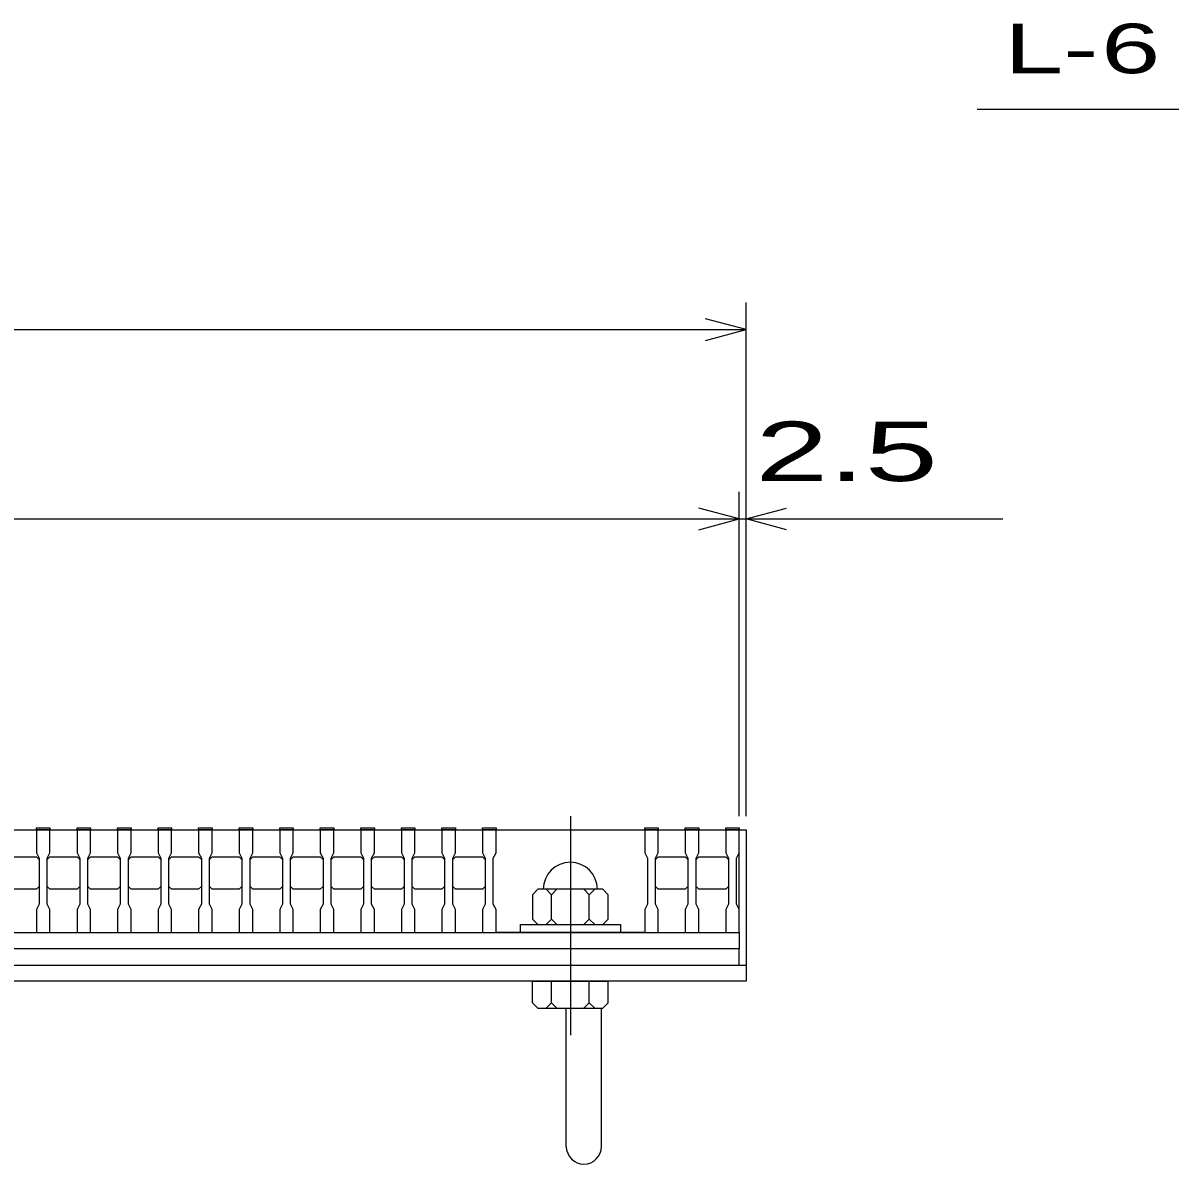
# Model space of a CAD drawing. Units: millimetres, scale not verified. Extents: x -1820 to 1731, y -1282 to 1054.
# Drawn here: x -618 to -193.7, y -621.1 to -199.1 of the extents above; entities that cross this region are included whole.
import ezdxf
from ezdxf.enums import TextEntityAlignment as Align

# ---------------------------------------------------------------- set-up
doc = ezdxf.new("R2010")
doc.units = ezdxf.units.MM
doc.header["$LTSCALE"] = 10
doc.linetypes.add('CHAIN', pattern=[18.5, 12, -1.5, 3.5, -1.5])
for name, color, linetype, lineweight in [('16', 3, 'Continuous', 25), ('19', 6, 'Continuous', 25), ('22', 4, 'Continuous', 25)]:
    doc.layers.add(name, color=color, linetype=linetype, lineweight=lineweight)
doc.styles.add('ベクトル', font='')
doc.styles.get('ベクトル').set_extended_font_data('ベクトル')

msp = doc.modelspace()

# ---------------------------------------------------------------- linework, layer by layer
at = {"layer": '16', "linetype": 'CHAIN'}
msp.add_line((-415.5, -492.5), (-415.5, -573.5), dxfattribs=at)
at = {"layer": '16'}
for p, q in [((-1348, -497.5), (-353, -497.5)), ((-613, -497.5), (-613, -496.8)), ((-613, -496.8), (-608, -496.8)), ((-613, -497.5), (-613, -506)), ((-608, -497.5), (-613, -497.5)), ((-608, -496.8), (-608, -497.5)), ((-608, -506), (-608, -497.5)), ((-598, -497.5), (-598, -496.8)), ((-598, -496.8), (-593, -496.8)), ((-598, -497.5), (-598, -506)), ((-593, -497.5), (-598, -497.5)), ((-593, -496.8), (-593, -497.5)), ((-593, -506), (-593, -497.5)), ((-583, -497.5), (-583, -496.8)), ((-583, -496.8), (-578, -496.8)), ((-583, -497.5), (-583, -506)), ((-578, -497.5), (-583, -497.5)), ((-578, -496.8), (-578, -497.5)), ((-578, -506), (-578, -497.5)), ((-568, -497.5), (-568, -496.8)), ((-568, -496.8), (-563, -496.8)), ((-568, -497.5), (-568, -506)), ((-563, -497.5), (-568, -497.5)), ((-563, -496.8), (-563, -497.5)), ((-563, -506), (-563, -497.5)), ((-553, -497.5), (-553, -496.8)), ((-553, -496.8), (-548, -496.8)), ((-553, -497.5), (-553, -506)), ((-548, -497.5), (-553, -497.5)), ((-548, -496.8), (-548, -497.5)), ((-548, -506), (-548, -497.5)), ((-538, -497.5), (-538, -496.8)), ((-538, -496.8), (-533, -496.8)), ((-538, -497.5), (-538, -506)), ((-533, -497.5), (-538, -497.5)), ((-533, -496.8), (-533, -497.5)), ((-533, -506), (-533, -497.5)), ((-523, -497.5), (-523, -496.8)), ((-523, -496.8), (-518, -496.8)), ((-523, -497.5), (-523, -506)), ((-518, -497.5), (-523, -497.5)), ((-518, -496.8), (-518, -497.5)), ((-518, -506), (-518, -497.5)), ((-508, -497.5), (-508, -496.8)), ((-508, -496.8), (-503, -496.8)), ((-508, -497.5), (-508, -506)), ((-503, -497.5), (-508, -497.5)), ((-503, -496.8), (-503, -497.5)), ((-503, -506), (-503, -497.5)), ((-493, -497.5), (-493, -496.8)), ((-493, -496.8), (-488, -496.8)), ((-493, -497.5), (-493, -506)), ((-488, -497.5), (-493, -497.5)), ((-488, -496.8), (-488, -497.5)), ((-488, -506), (-488, -497.5)), ((-478, -497.5), (-478, -496.8)), ((-478, -496.8), (-473, -496.8)), ((-478, -497.5), (-478, -506)), ((-473, -497.5), (-478, -497.5)), ((-473, -496.8), (-473, -497.5)), ((-473, -506), (-473, -497.5)), ((-463, -497.5), (-463, -496.8)), ((-463, -496.8), (-458, -496.8)), ((-463, -497.5), (-463, -506)), ((-458, -497.5), (-463, -497.5)), ((-458, -496.8), (-458, -497.5)), ((-458, -506), (-458, -497.5)), ((-448, -497.5), (-448, -496.8)), ((-448, -496.8), (-443, -496.8)), ((-448, -497.5), (-448, -506)), ((-443, -497.5), (-448, -497.5)), ((-443, -496.8), (-443, -497.5)), ((-443, -506), (-443, -497.5)), ((-443, -497.5), (-388, -497.5)), ((-388, -497.5), (-388, -496.8)), ((-388, -496.8), (-383, -496.8)), ((-388, -497.5), (-388, -506)), ((-383, -497.5), (-388, -497.5)), ((-383, -496.8), (-383, -497.5)), ((-383, -506), (-383, -497.5)), ((-373, -497.5), (-373, -496.8)), ((-373, -496.8), (-368, -496.8)), ((-373, -497.5), (-373, -506)), ((-368, -497.5), (-373, -497.5)), ((-368, -496.8), (-368, -497.5)), ((-368, -506), (-368, -497.5)), ((-358, -497.5), (-358, -496.8)), ((-358, -496.8), (-353, -496.8)), ((-358, -497.5), (-358, -506)), ((-353, -497.5), (-358, -497.5)), ((-353, -496.8), (-353, -497.5)), ((-353, -506), (-353, -497.5)), ((-353, -535.5), (-353, -497.5)), ((-623, -507.5), (-613, -507.5)), ((-613, -506), (-612, -508)), ((-613, -507.5), (-612, -508.5)), ((-612, -508), (-612, -525)), ((-609, -508), (-608, -506)), ((-609, -508.5), (-608, -507.5)), ((-609, -525), (-609, -508)), ((-608, -507.5), (-598, -507.5)), ((-598, -506), (-597, -508)), ((-598, -507.5), (-597, -508.5)), ((-597, -508), (-597, -525)), ((-594, -508), (-593, -506)), ((-594, -508.5), (-593, -507.5)), ((-594, -525), (-594, -508)), ((-593, -507.5), (-583, -507.5)), ((-583, -506), (-582, -508)), ((-583, -507.5), (-582, -508.5)), ((-582, -508), (-582, -525)), ((-579, -508), (-578, -506)), ((-579, -508.5), (-578, -507.5)), ((-579, -525), (-579, -508)), ((-578, -507.5), (-568, -507.5)), ((-568, -506), (-567, -508)), ((-568, -507.5), (-567, -508.5)), ((-567, -508), (-567, -525)), ((-564, -508), (-563, -506)), ((-564, -508.5), (-563, -507.5)), ((-564, -525), (-564, -508)), ((-563, -507.5), (-553, -507.5)), ((-553, -506), (-552, -508)), ((-553, -507.5), (-552, -508.5)), ((-552, -508), (-552, -525)), ((-549, -508), (-548, -506)), ((-549, -508.5), (-548, -507.5)), ((-549, -525), (-549, -508)), ((-548, -507.5), (-538, -507.5)), ((-538, -506), (-537, -508)), ((-538, -507.5), (-537, -508.5)), ((-537, -508), (-537, -525)), ((-534, -508), (-533, -506)), ((-534, -508.5), (-533, -507.5)), ((-534, -525), (-534, -508)), ((-533, -507.5), (-523, -507.5)), ((-523, -506), (-522, -508)), ((-523, -507.5), (-522, -508.5)), ((-522, -508), (-522, -525)), ((-519, -508), (-518, -506)), ((-519, -508.5), (-518, -507.5)), ((-519, -525), (-519, -508)), ((-518, -507.5), (-508, -507.5)), ((-508, -506), (-507, -508)), ((-508, -507.5), (-507, -508.5)), ((-507, -508), (-507, -525)), ((-504, -508), (-503, -506)), ((-504, -508.5), (-503, -507.5)), ((-504, -525), (-504, -508)), ((-503, -507.5), (-493, -507.5)), ((-493, -506), (-492, -508)), ((-493, -507.5), (-492, -508.5)), ((-492, -508), (-492, -525)), ((-489, -508), (-488, -506)), ((-489, -508.5), (-488, -507.5)), ((-489, -525), (-489, -508)), ((-488, -507.5), (-478, -507.5)), ((-478, -506), (-477, -508)), ((-478, -507.5), (-477, -508.5)), ((-477, -508), (-477, -525)), ((-474, -508), (-473, -506)), ((-474, -508.5), (-473, -507.5)), ((-474, -525), (-474, -508)), ((-473, -507.5), (-463, -507.5)), ((-463, -506), (-462, -508)), ((-463, -507.5), (-462, -508.5)), ((-462, -508), (-462, -525)), ((-459, -508), (-458, -506)), ((-459, -508.5), (-458, -507.5)), ((-459, -525), (-459, -508)), ((-458, -507.5), (-448, -507.5)), ((-448, -506), (-447, -508)), ((-448, -507.5), (-447, -508.5)), ((-447, -508), (-447, -525)), ((-444, -508), (-443, -506)), ((-444, -525), (-444, -508)), ((-388, -506), (-387, -508)), ((-387, -508), (-387, -525)), ((-384, -508), (-383, -506)), ((-384, -508.5), (-383, -507.5)), ((-384, -525), (-384, -508)), ((-383, -507.5), (-373, -507.5)), ((-373, -506), (-372, -508)), ((-373, -507.5), (-372, -508.5)), ((-372, -508), (-372, -525)), ((-369, -508), (-368, -506)), ((-369, -508.5), (-368, -507.5)), ((-369, -525), (-369, -508)), ((-368, -507.5), (-358, -507.5)), ((-358, -506), (-357, -508)), ((-358, -507.5), (-357, -508.5)), ((-357, -508), (-357, -525)), ((-354, -508), (-353, -506)), ((-354, -525), (-354, -508)), ((-613, -519.5), (-623, -519.5)), ((-612, -518.5), (-613, -519.5)), ((-608, -519.5), (-609, -518.5)), ((-598, -519.5), (-608, -519.5)), ((-597, -518.5), (-598, -519.5)), ((-593, -519.5), (-594, -518.5)), ((-583, -519.5), (-593, -519.5)), ((-582, -518.5), (-583, -519.5)), ((-578, -519.5), (-579, -518.5)), ((-568, -519.5), (-578, -519.5)), ((-567, -518.5), (-568, -519.5)), ((-563, -519.5), (-564, -518.5)), ((-553, -519.5), (-563, -519.5)), ((-552, -518.5), (-553, -519.5)), ((-548, -519.5), (-549, -518.5)), ((-538, -519.5), (-548, -519.5)), ((-537, -518.5), (-538, -519.5)), ((-533, -519.5), (-534, -518.5)), ((-523, -519.5), (-533, -519.5)), ((-522, -518.5), (-523, -519.5)), ((-518, -519.5), (-519, -518.5)), ((-508, -519.5), (-518, -519.5)), ((-507, -518.5), (-508, -519.5)), ((-503, -519.5), (-504, -518.5)), ((-493, -519.5), (-503, -519.5)), ((-492, -518.5), (-493, -519.5)), ((-488, -519.5), (-489, -518.5)), ((-478, -519.5), (-488, -519.5)), ((-477, -518.5), (-478, -519.5)), ((-473, -519.5), (-474, -518.5)), ((-463, -519.5), (-473, -519.5)), ((-462, -518.5), (-463, -519.5)), ((-458, -519.5), (-459, -518.5)), ((-448, -519.5), (-458, -519.5)), ((-447, -518.5), (-448, -519.5)), ((-427.5, -519.5), (-429.5, -521.5)), ((-429.5, -521.5), (-429.5, -530.5)), ((-403.5, -519.5), (-427.5, -519.5)), ((-422.5, -521.5), (-424.5, -519.5)), ((-420.5, -519.5), (-422.5, -521.5)), ((-422.5, -530.5), (-422.5, -521.5)), ((-408.5, -521.5), (-410.5, -519.5)), ((-406.5, -519.5), (-408.5, -521.5)), ((-408.5, -530.5), (-408.5, -521.5)), ((-401.5, -521.5), (-403.5, -519.5)), ((-401.5, -530.5), (-401.5, -521.5)), ((-383, -519.5), (-384, -518.5)), ((-373, -519.5), (-383, -519.5)), ((-372, -518.5), (-373, -519.5)), ((-368, -519.5), (-369, -518.5)), ((-358, -519.5), (-368, -519.5)), ((-357, -518.5), (-358, -519.5)), ((-612, -525), (-613, -527)), ((-608, -527), (-609, -525)), ((-597, -525), (-598, -527)), ((-593, -527), (-594, -525)), ((-582, -525), (-583, -527)), ((-578, -527), (-579, -525)), ((-567, -525), (-568, -527)), ((-563, -527), (-564, -525)), ((-552, -525), (-553, -527)), ((-548, -527), (-549, -525)), ((-537, -525), (-538, -527)), ((-533, -527), (-534, -525)), ((-522, -525), (-523, -527)), ((-518, -527), (-519, -525)), ((-507, -525), (-508, -527)), ((-503, -527), (-504, -525)), ((-492, -525), (-493, -527)), ((-488, -527), (-489, -525)), ((-477, -525), (-478, -527)), ((-473, -527), (-474, -525)), ((-462, -525), (-463, -527)), ((-458, -527), (-459, -525)), ((-447, -525), (-448, -527)), ((-443, -527), (-444, -525)), ((-387, -525), (-388, -527)), ((-383, -527), (-384, -525)), ((-372, -525), (-373, -527)), ((-368, -527), (-369, -525)), ((-357, -525), (-358, -527)), ((-353, -527), (-354, -525)), ((-613, -527), (-613, -535.5)), ((-608, -535.5), (-608, -527)), ((-598, -527), (-598, -535.5)), ((-593, -535.5), (-593, -527)), ((-583, -527), (-583, -535.5)), ((-578, -535.5), (-578, -527)), ((-568, -527), (-568, -535.5)), ((-563, -535.5), (-563, -527)), ((-553, -527), (-553, -535.5)), ((-548, -535.5), (-548, -527)), ((-538, -527), (-538, -535.5)), ((-533, -535.5), (-533, -527)), ((-523, -527), (-523, -535.5)), ((-518, -535.5), (-518, -527)), ((-508, -527), (-508, -535.5)), ((-503, -535.5), (-503, -527)), ((-493, -527), (-493, -535.5)), ((-488, -535.5), (-488, -527)), ((-478, -527), (-478, -535.5)), ((-473, -535.5), (-473, -527)), ((-463, -527), (-463, -535.5)), ((-458, -535.5), (-458, -527)), ((-448, -527), (-448, -535.5)), ((-443, -535.5), (-443, -527)), ((-388, -527), (-388, -535.5)), ((-383, -535.5), (-383, -527)), ((-373, -527), (-373, -535.5)), ((-368, -535.5), (-368, -527)), ((-358, -527), (-358, -535.5)), ((-353, -535.5), (-353, -527)), ((-434, -535.5), (-434, -532.5)), ((-434, -532.5), (-397, -532.5)), ((-429.5, -530.5), (-427.5, -532.5)), ((-424.5, -532.5), (-422.5, -530.5)), ((-422.5, -530.5), (-420.5, -532.5)), ((-410.5, -532.5), (-408.5, -530.5)), ((-408.5, -530.5), (-406.5, -532.5)), ((-403.5, -532.5), (-401.5, -530.5)), ((-397, -532.5), (-397, -535.5)), ((-1348, -535.5), (-353, -535.5)), ((-1348, -535.5), (-353, -535.5)), ((-613, -535.5), (-608, -535.5)), ((-598, -535.5), (-593, -535.5)), ((-583, -535.5), (-578, -535.5)), ((-568, -535.5), (-563, -535.5)), ((-553, -535.5), (-548, -535.5)), ((-538, -535.5), (-533, -535.5)), ((-523, -535.5), (-518, -535.5)), ((-508, -535.5), (-503, -535.5)), ((-493, -535.5), (-488, -535.5)), ((-478, -535.5), (-473, -535.5)), ((-463, -535.5), (-458, -535.5)), ((-448, -535.5), (-443, -535.5)), ((-388, -535.5), (-443, -535.5)), ((-397, -535.5), (-434, -535.5)), ((-388, -535.5), (-383, -535.5)), ((-373, -535.5), (-368, -535.5)), ((-358, -535.5), (-353, -535.5)), ((-353, -535.5), (-353, -541.5)), ((-353, -541.5), (-1348, -541.5)), ((-353, -547.5), (-353, -541.5)), ((-1348, -547.5), (-353, -547.5))]:
    msp.add_line(p, q, dxfattribs=at)
msp.add_arc((-415.5, -519.5), 10, 0, 180, dxfattribs=at)
at = {"layer": '19'}
for p, q in [((-353, -497.5), (-350.5, -497.5)), ((-350.5, -497.5), (-350.5, -547.5)), ((-1350.5, -547.5), (-350.5, -547.5)), ((-350.5, -547.5), (-350.5, -553.5)), ((-350.5, -553.5), (-1350.5, -553.5)), ((-429.5, -561.5), (-429.5, -553.5)), ((-429.5, -553.5), (-401.5, -553.5)), ((-422.5, -561.5), (-422.5, -553.5)), ((-408.5, -561.5), (-408.5, -553.5)), ((-401.5, -561.5), (-401.5, -553.5)), ((-429.5, -561.5), (-427.5, -563.5)), ((-427.5, -563.5), (-403.5, -563.5)), ((-422.5, -561.5), (-424.5, -563.5)), ((-420.5, -563.5), (-422.5, -561.5)), ((-417, -614.61), (-417, -563.5)), ((-408.5, -561.5), (-410.5, -563.5)), ((-406.5, -563.5), (-408.5, -561.5)), ((-404, -614.61), (-404, -563.5)), ((-403.5, -563.5), (-401.5, -561.5))]:
    msp.add_line(p, q, dxfattribs=at)
msp.add_arc((-410.5, -614.61), 6.5, 180, 0, dxfattribs=at)
at = {"layer": '22'}
for p, q in [((-265, -231), (-65, -231)), ((-350.5, -492.5), (-350.5, -302.5)), ((-350.5, -312.5), (-365.5, -308.5)), ((-1350.5, -312.5), (-350.5, -312.5)), ((-365.5, -316.5), (-350.5, -312.5)), ((-353, -492.5), (-353, -372.5)), ((-350.5, -492.5), (-350.5, -372.5)), ((-353, -382.5), (-368, -378.5)), ((-350.5, -382.5), (-335.5, -378.5)), ((-1348, -382.5), (-353, -382.5)), ((-368, -386.5), (-353, -382.5)), ((-353, -382.5), (-350.5, -382.5)), ((-335.5, -386.5), (-350.5, -382.5)), ((-350.5, -382.5), (-255.5, -382.5))]:
    msp.add_line(p, q, dxfattribs=at)

# ---------------------------------------------------------------- texts
at = {"layer": '22', "color": 2, "style": 'ベクトル'}
for s, height, width, p in [('L-', 18.33, 1.6, (-255, -208.5)), (' 6 ', 18.33, 1.6, (-230, -208.5)), (' 2.5 ', 21.99, 1.65, (-360.5, -357.5))]:
    msp.add_text(s, height=height, dxfattribs=dict(at, width=width)).set_placement(p, align=Align.MIDDLE_LEFT)

doc.saveas('drawing.dxf')
